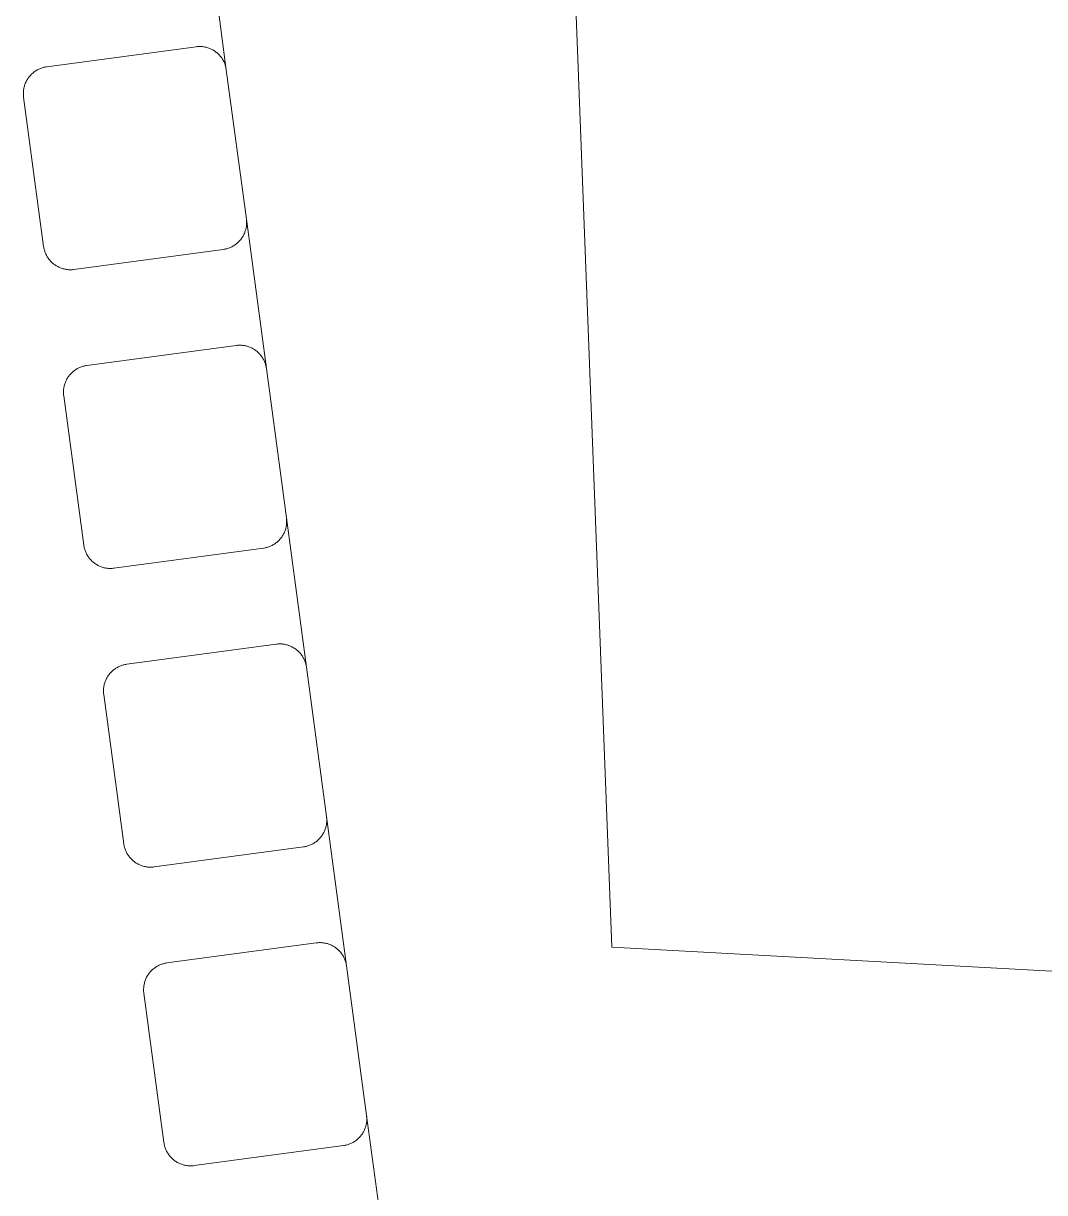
# Model space of a CAD drawing. Header units: millimetres. Extents: x -62 to 2493, y 278 to 1866.
# Drawn here: x 783.9 to 973.7, y 1415 to 1632.3 of the extents above; entities that cross this region are included whole.
import ezdxf

# ---------------------------------------------------------------- set-up
doc = ezdxf.new("R2010")
doc.units = ezdxf.units.MM
doc.layers.add('ZANO_R', color=7, linetype='Continuous', lineweight=0)

msp = doc.modelspace()

# ---------------------------------------------------------------- linework, layer by layer
at = {"layer": 'ZANO_R'}
for p, q in [((893.29, 1460.59), (883.33, 1720.56)), ((817.92, 1651.38), (821.64, 1623.63)), ((788.27, 1624.2), (816.02, 1627.92)), ((816.02, 1627.92), (816.19, 1627.94)), ((816.19, 1627.94), (816.36, 1627.96)), ((816.36, 1627.96), (816.53, 1627.96)), ((816.53, 1627.96), (816.7, 1627.97)), ((816.7, 1627.97), (816.87, 1627.96)), ((816.87, 1627.96), (817.04, 1627.95)), ((817.04, 1627.95), (817.21, 1627.94)), ((817.21, 1627.94), (817.38, 1627.92)), ((817.38, 1627.92), (817.55, 1627.89)), ((817.55, 1627.89), (817.72, 1627.86)), ((817.72, 1627.86), (817.88, 1627.82)), ((817.88, 1627.82), (818.05, 1627.78)), ((818.05, 1627.78), (818.21, 1627.73)), ((818.21, 1627.73), (818.37, 1627.67)), ((818.37, 1627.67), (818.53, 1627.61)), ((818.53, 1627.61), (818.69, 1627.55)), ((818.69, 1627.55), (818.85, 1627.47)), ((818.85, 1627.47), (819, 1627.4)), ((819, 1627.4), (819.15, 1627.32)), ((819.15, 1627.32), (819.3, 1627.23)), ((819.3, 1627.23), (819.44, 1627.14)), ((819.44, 1627.14), (819.58, 1627.04)), ((819.58, 1627.04), (819.72, 1626.94)), ((819.72, 1626.94), (819.85, 1626.83)), ((819.85, 1626.83), (819.98, 1626.72)), ((819.98, 1626.72), (820.11, 1626.61)), ((820.11, 1626.61), (820.23, 1626.49)), ((820.23, 1626.49), (820.35, 1626.37)), ((820.35, 1626.37), (820.46, 1626.24)), ((820.46, 1626.24), (820.57, 1626.11)), ((820.57, 1626.11), (820.68, 1625.97)), ((820.68, 1625.97), (820.78, 1625.84)), ((820.78, 1625.84), (820.87, 1625.7)), ((820.87, 1625.7), (820.96, 1625.55)), ((820.96, 1625.55), (821.05, 1625.4)), ((821.05, 1625.4), (821.13, 1625.25)), ((821.13, 1625.25), (821.21, 1625.1)), ((821.21, 1625.1), (821.28, 1624.94)), ((785.41, 1622.79), (785.53, 1622.91)), ((785.53, 1622.91), (785.66, 1623.02)), ((785.66, 1623.02), (785.79, 1623.13)), ((785.79, 1623.13), (785.92, 1623.24)), ((785.92, 1623.24), (786.06, 1623.34)), ((786.06, 1623.34), (786.2, 1623.43)), ((786.2, 1623.43), (786.35, 1623.52)), ((786.35, 1623.52), (786.5, 1623.61)), ((786.5, 1623.61), (786.65, 1623.69)), ((786.65, 1623.69), (786.8, 1623.77)), ((786.8, 1623.77), (786.96, 1623.84)), ((786.96, 1623.84), (787.11, 1623.9)), ((787.11, 1623.9), (787.27, 1623.96)), ((787.27, 1623.96), (787.44, 1624.01)), ((787.44, 1624.01), (787.6, 1624.06)), ((787.6, 1624.06), (787.76, 1624.1)), ((787.76, 1624.1), (787.93, 1624.14)), ((787.93, 1624.14), (788.1, 1624.17)), ((788.1, 1624.17), (788.27, 1624.2)), ((821.28, 1624.94), (821.34, 1624.79)), ((821.34, 1624.79), (821.4, 1624.63)), ((821.4, 1624.63), (821.45, 1624.46)), ((821.45, 1624.46), (821.5, 1624.3)), ((821.5, 1624.3), (821.55, 1624.13)), ((821.55, 1624.13), (821.58, 1623.97)), ((821.58, 1623.97), (821.61, 1623.8)), ((821.61, 1623.8), (821.64, 1623.63)), ((821.64, 1623.63), (825.36, 1595.88)), ((784.12, 1620.61), (784.17, 1620.77)), ((784.17, 1620.77), (784.23, 1620.93)), ((784.23, 1620.93), (784.29, 1621.09)), ((784.29, 1621.09), (784.35, 1621.25)), ((784.35, 1621.25), (784.42, 1621.4)), ((784.42, 1621.4), (784.5, 1621.56)), ((784.5, 1621.56), (784.58, 1621.71)), ((784.58, 1621.71), (784.67, 1621.85)), ((784.67, 1621.85), (784.76, 1622)), ((784.76, 1622), (784.86, 1622.14)), ((784.86, 1622.14), (784.96, 1622.28)), ((784.96, 1622.28), (785.06, 1622.41)), ((785.06, 1622.41), (785.18, 1622.54)), ((785.18, 1622.54), (785.29, 1622.67)), ((785.29, 1622.67), (785.41, 1622.79)), ((783.93, 1619.26), (783.94, 1619.43)), ((783.94, 1619.09), (783.93, 1619.26)), ((783.94, 1619.43), (783.95, 1619.6)), ((783.94, 1618.92), (783.94, 1619.09)), ((783.96, 1618.75), (783.94, 1618.92)), ((783.95, 1619.6), (783.96, 1619.77)), ((783.96, 1619.77), (783.98, 1619.94)), ((783.98, 1618.58), (783.96, 1618.75)), ((783.98, 1619.94), (784.01, 1620.11)), ((787.7, 1590.83), (783.98, 1618.58)), ((784.01, 1620.11), (784.04, 1620.28)), ((784.04, 1620.28), (784.08, 1620.44)), ((784.08, 1620.44), (784.12, 1620.61)), ((825.36, 1595.88), (825.38, 1595.71)), ((825.36, 1595.88), (829.09, 1568.13)), ((825.38, 1594.69), (825.36, 1594.52)), ((825.38, 1595.71), (825.4, 1595.54)), ((825.4, 1594.86), (825.38, 1594.69)), ((825.4, 1595.54), (825.41, 1595.37)), ((825.41, 1595.2), (825.4, 1595.03)), ((825.4, 1595.03), (825.4, 1594.86)), ((825.41, 1595.37), (825.41, 1595.2)), ((824.58, 1592.46), (824.48, 1592.32)), ((824.67, 1592.6), (824.58, 1592.46)), ((824.76, 1592.75), (824.67, 1592.6)), ((824.84, 1592.9), (824.76, 1592.75)), ((824.92, 1593.05), (824.84, 1592.9)), ((824.99, 1593.21), (824.92, 1593.05)), ((825.05, 1593.37), (824.99, 1593.21)), ((825.11, 1593.53), (825.05, 1593.37)), ((825.17, 1593.69), (825.11, 1593.53)), ((825.22, 1593.85), (825.17, 1593.69)), ((825.26, 1594.02), (825.22, 1593.85)), ((825.3, 1594.18), (825.26, 1594.02)), ((825.33, 1594.35), (825.3, 1594.18)), ((825.36, 1594.52), (825.33, 1594.35)), ((787.73, 1590.66), (787.7, 1590.83)), ((787.76, 1590.49), (787.73, 1590.66)), ((787.79, 1590.32), (787.76, 1590.49)), ((787.84, 1590.16), (787.79, 1590.32)), ((821.24, 1590.29), (821.07, 1590.26)), ((821.41, 1590.32), (821.24, 1590.29)), ((821.58, 1590.35), (821.41, 1590.32)), ((821.74, 1590.4), (821.58, 1590.35)), ((821.91, 1590.44), (821.74, 1590.4)), ((822.07, 1590.5), (821.91, 1590.44)), ((822.23, 1590.56), (822.07, 1590.5)), ((822.39, 1590.62), (822.23, 1590.56)), ((822.54, 1590.69), (822.39, 1590.62)), ((822.69, 1590.77), (822.54, 1590.69)), ((822.84, 1590.85), (822.69, 1590.77)), ((822.99, 1590.93), (822.84, 1590.85)), ((823.14, 1591.03), (822.99, 1590.93)), ((823.28, 1591.12), (823.14, 1591.03)), ((823.42, 1591.22), (823.28, 1591.12)), ((823.55, 1591.33), (823.42, 1591.22)), ((823.68, 1591.44), (823.55, 1591.33)), ((823.81, 1591.55), (823.68, 1591.44)), ((823.93, 1591.67), (823.81, 1591.55)), ((824.05, 1591.79), (823.93, 1591.67)), ((824.17, 1591.92), (824.05, 1591.79)), ((824.28, 1592.05), (824.17, 1591.92)), ((824.38, 1592.18), (824.28, 1592.05)), ((824.48, 1592.32), (824.38, 1592.18)), ((787.89, 1589.99), (787.84, 1590.16)), ((787.94, 1589.83), (787.89, 1589.99)), ((788, 1589.67), (787.94, 1589.83)), ((788.06, 1589.51), (788, 1589.67)), ((788.13, 1589.36), (788.06, 1589.51)), ((788.21, 1589.21), (788.13, 1589.36)), ((788.29, 1589.06), (788.21, 1589.21)), ((788.38, 1588.91), (788.29, 1589.06)), ((788.47, 1588.76), (788.38, 1588.91)), ((788.56, 1588.62), (788.47, 1588.76)), ((788.66, 1588.48), (788.56, 1588.62)), ((788.77, 1588.35), (788.66, 1588.48)), ((788.88, 1588.22), (788.77, 1588.35)), ((788.99, 1588.09), (788.88, 1588.22)), ((821.07, 1590.26), (793.32, 1586.54)), ((789.11, 1587.97), (788.99, 1588.09)), ((789.23, 1587.85), (789.11, 1587.97)), ((789.36, 1587.73), (789.23, 1587.85)), ((789.49, 1587.62), (789.36, 1587.73)), ((789.62, 1587.52), (789.49, 1587.62)), ((789.76, 1587.42), (789.62, 1587.52)), ((789.9, 1587.32), (789.76, 1587.42)), ((790.04, 1587.23), (789.9, 1587.32)), ((790.19, 1587.14), (790.04, 1587.23)), ((790.34, 1587.06), (790.19, 1587.14)), ((790.49, 1586.98), (790.34, 1587.06)), ((790.65, 1586.91), (790.49, 1586.98)), ((790.81, 1586.85), (790.65, 1586.91)), ((790.97, 1586.79), (790.81, 1586.85)), ((791.13, 1586.73), (790.97, 1586.79)), ((791.29, 1586.68), (791.13, 1586.73)), ((791.46, 1586.64), (791.29, 1586.68)), ((791.62, 1586.6), (791.46, 1586.64)), ((791.79, 1586.57), (791.62, 1586.6)), ((791.96, 1586.54), (791.79, 1586.57)), ((792.13, 1586.52), (791.96, 1586.54)), ((792.3, 1586.5), (792.13, 1586.52)), ((792.47, 1586.5), (792.3, 1586.5)), ((792.64, 1586.49), (792.47, 1586.5)), ((792.81, 1586.49), (792.64, 1586.49)), ((792.98, 1586.5), (792.81, 1586.49)), ((793.15, 1586.52), (792.98, 1586.5)), ((793.32, 1586.54), (793.15, 1586.52)), ((795.72, 1568.7), (823.47, 1572.42)), ((823.47, 1572.42), (823.64, 1572.44)), ((823.64, 1572.44), (823.81, 1572.45)), ((823.81, 1572.45), (823.98, 1572.46)), ((823.98, 1572.46), (824.15, 1572.46)), ((824.15, 1572.46), (824.32, 1572.46)), ((824.32, 1572.46), (824.49, 1572.45)), ((824.49, 1572.45), (824.66, 1572.44)), ((824.66, 1572.44), (824.83, 1572.42)), ((824.83, 1572.42), (825, 1572.39)), ((825, 1572.39), (825.16, 1572.36)), ((825.16, 1572.36), (825.33, 1572.32)), ((825.33, 1572.32), (825.5, 1572.27)), ((825.5, 1572.27), (825.66, 1572.22)), ((825.66, 1572.22), (825.82, 1572.17)), ((825.82, 1572.17), (825.98, 1572.11)), ((825.98, 1572.11), (826.14, 1572.04)), ((826.14, 1572.04), (826.29, 1571.97)), ((826.29, 1571.97), (826.45, 1571.9)), ((826.45, 1571.9), (826.6, 1571.81)), ((826.6, 1571.81), (826.74, 1571.73)), ((826.74, 1571.73), (826.89, 1571.64)), ((826.89, 1571.64), (827.03, 1571.54)), ((827.03, 1571.54), (827.17, 1571.44)), ((827.17, 1571.44), (827.3, 1571.33)), ((827.3, 1571.33), (827.43, 1571.22)), ((827.43, 1571.22), (827.56, 1571.11)), ((827.56, 1571.11), (827.68, 1570.99)), ((827.68, 1570.99), (827.8, 1570.86)), ((827.8, 1570.86), (827.91, 1570.74)), ((827.91, 1570.74), (828.02, 1570.61)), ((795.05, 1568.56), (795.21, 1568.6)), ((795.21, 1568.6), (795.38, 1568.64)), ((795.38, 1568.64), (795.55, 1568.67)), ((795.55, 1568.67), (795.72, 1568.7)), ((828.02, 1570.61), (828.13, 1570.47)), ((828.13, 1570.47), (828.23, 1570.33)), ((828.23, 1570.33), (828.32, 1570.19)), ((828.32, 1570.19), (828.41, 1570.05)), ((828.41, 1570.05), (828.5, 1569.9)), ((828.5, 1569.9), (828.58, 1569.75)), ((828.58, 1569.75), (828.65, 1569.6)), ((828.65, 1569.6), (828.72, 1569.44)), ((828.72, 1569.44), (828.79, 1569.28)), ((828.79, 1569.28), (828.85, 1569.12)), ((828.85, 1569.12), (828.9, 1568.96)), ((828.9, 1568.96), (828.95, 1568.8)), ((828.95, 1568.8), (828.99, 1568.63)), ((828.99, 1568.63), (829.03, 1568.47)), ((792.12, 1566.35), (792.21, 1566.5)), ((792.21, 1566.5), (792.3, 1566.64)), ((792.3, 1566.64), (792.41, 1566.77)), ((792.41, 1566.77), (792.51, 1566.91)), ((792.51, 1566.91), (792.62, 1567.04)), ((792.62, 1567.04), (792.74, 1567.16)), ((792.74, 1567.16), (792.86, 1567.29)), ((792.86, 1567.29), (792.98, 1567.41)), ((792.98, 1567.41), (793.11, 1567.52)), ((793.11, 1567.52), (793.24, 1567.63)), ((793.24, 1567.63), (793.37, 1567.73)), ((793.37, 1567.73), (793.51, 1567.83)), ((793.51, 1567.83), (793.65, 1567.93)), ((793.65, 1567.93), (793.8, 1568.02)), ((793.8, 1568.02), (793.94, 1568.11)), ((793.94, 1568.11), (794.09, 1568.19)), ((794.09, 1568.19), (794.25, 1568.26)), ((794.25, 1568.26), (794.4, 1568.33)), ((794.4, 1568.33), (794.56, 1568.4)), ((794.56, 1568.4), (794.72, 1568.46)), ((794.72, 1568.46), (794.88, 1568.51)), ((794.88, 1568.51), (795.05, 1568.56)), ((829.03, 1568.47), (829.06, 1568.3)), ((829.06, 1568.3), (829.09, 1568.13)), ((829.09, 1568.13), (832.81, 1540.38)), ((791.39, 1564.1), (791.41, 1564.27)), ((791.41, 1564.27), (791.43, 1564.44)), ((791.43, 1564.44), (791.46, 1564.61)), ((791.46, 1564.61), (791.49, 1564.77)), ((791.49, 1564.77), (791.53, 1564.94)), ((791.53, 1564.94), (791.57, 1565.1)), ((791.57, 1565.1), (791.62, 1565.27)), ((791.62, 1565.27), (791.67, 1565.43)), ((791.67, 1565.43), (791.73, 1565.59)), ((791.73, 1565.59), (791.8, 1565.75)), ((791.8, 1565.75), (791.87, 1565.9)), ((791.87, 1565.9), (791.95, 1566.05)), ((791.95, 1566.05), (792.03, 1566.2)), ((792.03, 1566.2), (792.12, 1566.35)), ((791.38, 1563.93), (791.39, 1564.1)), ((791.38, 1563.76), (791.38, 1563.93)), ((791.38, 1563.59), (791.38, 1563.76)), ((791.39, 1563.42), (791.38, 1563.59)), ((791.4, 1563.24), (791.39, 1563.42)), ((791.42, 1563.08), (791.4, 1563.24)), ((795.15, 1535.32), (791.42, 1563.08)), ((832.81, 1540.38), (836.53, 1512.63)), ((832.81, 1540.38), (832.83, 1540.21)), ((832.62, 1538.18), (832.56, 1538.02)), ((832.67, 1538.35), (832.62, 1538.18)), ((832.71, 1538.51), (832.67, 1538.35)), ((832.75, 1538.68), (832.71, 1538.51)), ((832.78, 1538.85), (832.75, 1538.68)), ((832.81, 1539.02), (832.78, 1538.85)), ((832.83, 1539.19), (832.81, 1539.02)), ((832.83, 1540.21), (832.84, 1540.04)), ((832.84, 1539.36), (832.83, 1539.19)), ((832.84, 1540.04), (832.85, 1539.87)), ((832.85, 1539.53), (832.84, 1539.36)), ((832.85, 1539.87), (832.85, 1539.7)), ((832.85, 1539.7), (832.85, 1539.53)), ((831.26, 1536.05), (831.13, 1535.93)), ((831.38, 1536.17), (831.26, 1536.05)), ((831.5, 1536.29), (831.38, 1536.17)), ((831.61, 1536.41), (831.5, 1536.29)), ((831.72, 1536.54), (831.61, 1536.41)), ((831.83, 1536.68), (831.72, 1536.54)), ((831.93, 1536.82), (831.83, 1536.68)), ((832.03, 1536.96), (831.93, 1536.82)), ((832.12, 1537.1), (832.03, 1536.96)), ((832.21, 1537.25), (832.12, 1537.1)), ((832.29, 1537.4), (832.21, 1537.25)), ((832.36, 1537.55), (832.29, 1537.4)), ((832.43, 1537.71), (832.36, 1537.55)), ((832.5, 1537.86), (832.43, 1537.71)), ((832.56, 1538.02), (832.5, 1537.86)), ((795.17, 1535.16), (795.15, 1535.32)), ((795.2, 1534.99), (795.17, 1535.16)), ((795.24, 1534.82), (795.2, 1534.99)), ((795.28, 1534.66), (795.24, 1534.82)), ((795.33, 1534.49), (795.28, 1534.66)), ((795.39, 1534.33), (795.33, 1534.49)), ((795.45, 1534.17), (795.39, 1534.33)), ((795.51, 1534.01), (795.45, 1534.17)), ((795.58, 1533.86), (795.51, 1534.01)), ((795.66, 1533.7), (795.58, 1533.86)), ((828.52, 1534.76), (800.77, 1531.03)), ((828.69, 1534.78), (828.52, 1534.76)), ((828.86, 1534.81), (828.69, 1534.78)), ((829.02, 1534.85), (828.86, 1534.81)), ((829.19, 1534.89), (829.02, 1534.85)), ((829.35, 1534.94), (829.19, 1534.89)), ((829.51, 1535), (829.35, 1534.94)), ((829.67, 1535.06), (829.51, 1535)), ((829.83, 1535.12), (829.67, 1535.06)), ((829.99, 1535.19), (829.83, 1535.12)), ((830.14, 1535.27), (829.99, 1535.19)), ((830.29, 1535.35), (830.14, 1535.27)), ((830.44, 1535.43), (830.29, 1535.35)), ((830.58, 1535.52), (830.44, 1535.43)), ((830.73, 1535.62), (830.58, 1535.52)), ((830.86, 1535.72), (830.73, 1535.62)), ((831, 1535.82), (830.86, 1535.72)), ((831.13, 1535.93), (831, 1535.82)), ((795.74, 1533.55), (795.66, 1533.7)), ((795.82, 1533.4), (795.74, 1533.55)), ((795.91, 1533.26), (795.82, 1533.4)), ((796.01, 1533.12), (795.91, 1533.26)), ((796.11, 1532.98), (796.01, 1533.12)), ((796.21, 1532.85), (796.11, 1532.98)), ((796.32, 1532.72), (796.21, 1532.85)), ((796.44, 1532.59), (796.32, 1532.72)), ((796.56, 1532.46), (796.44, 1532.59)), ((796.68, 1532.35), (796.56, 1532.46)), ((796.81, 1532.23), (796.68, 1532.35)), ((796.94, 1532.12), (796.81, 1532.23)), ((797.07, 1532.01), (796.94, 1532.12)), ((797.21, 1531.91), (797.07, 1532.01)), ((797.35, 1531.82), (797.21, 1531.91)), ((797.49, 1531.73), (797.35, 1531.82)), ((797.64, 1531.64), (797.49, 1531.73)), ((797.79, 1531.56), (797.64, 1531.64)), ((797.94, 1531.48), (797.79, 1531.56)), ((798.1, 1531.41), (797.94, 1531.48)), ((798.25, 1531.34), (798.1, 1531.41)), ((798.41, 1531.28), (798.25, 1531.34)), ((798.58, 1531.23), (798.41, 1531.28)), ((798.74, 1531.18), (798.58, 1531.23)), ((798.9, 1531.13), (798.74, 1531.18)), ((799.07, 1531.1), (798.9, 1531.13)), ((799.24, 1531.06), (799.07, 1531.1)), ((799.41, 1531.04), (799.24, 1531.06)), ((799.58, 1531.02), (799.41, 1531.04)), ((799.75, 1531), (799.58, 1531.02)), ((799.92, 1530.99), (799.75, 1531)), ((800.09, 1530.99), (799.92, 1530.99)), ((800.26, 1530.99), (800.09, 1530.99)), ((800.43, 1531), (800.26, 1530.99)), ((800.6, 1531.01), (800.43, 1531)), ((800.77, 1531.03), (800.6, 1531.01)), ((803.16, 1513.19), (830.91, 1516.92)), ((830.91, 1516.92), (831.08, 1516.94)), ((831.08, 1516.94), (831.25, 1516.95)), ((831.25, 1516.95), (831.42, 1516.96)), ((831.42, 1516.96), (831.59, 1516.96)), ((831.59, 1516.96), (831.77, 1516.96)), ((831.77, 1516.96), (831.94, 1516.95)), ((831.94, 1516.95), (832.11, 1516.93)), ((832.11, 1516.93), (832.28, 1516.91)), ((832.28, 1516.91), (832.44, 1516.89)), ((832.44, 1516.89), (832.61, 1516.85)), ((832.61, 1516.85), (832.78, 1516.82)), ((832.78, 1516.82), (832.94, 1516.77)), ((832.94, 1516.77), (833.11, 1516.72)), ((833.11, 1516.72), (833.27, 1516.67)), ((833.27, 1516.67), (833.43, 1516.61)), ((833.43, 1516.61), (833.59, 1516.54)), ((833.59, 1516.54), (833.74, 1516.47)), ((833.74, 1516.47), (833.89, 1516.39)), ((833.89, 1516.39), (834.04, 1516.31)), ((834.04, 1516.31), (834.19, 1516.22)), ((834.19, 1516.22), (834.33, 1516.13)), ((834.33, 1516.13), (834.47, 1516.04)), ((834.47, 1516.04), (834.61, 1515.94)), ((834.61, 1515.94), (834.75, 1515.83)), ((834.75, 1515.83), (834.88, 1515.72)), ((834.88, 1515.72), (835, 1515.6)), ((835, 1515.6), (835.13, 1515.49)), ((835.13, 1515.49), (835.24, 1515.36)), ((835.24, 1515.36), (835.36, 1515.24)), ((835.36, 1515.24), (835.47, 1515.1)), ((835.47, 1515.1), (835.57, 1514.97)), ((835.57, 1514.97), (835.67, 1514.83)), ((835.67, 1514.83), (835.77, 1514.69)), ((835.77, 1514.69), (835.86, 1514.55)), ((835.86, 1514.55), (835.94, 1514.4)), ((835.94, 1514.4), (836.03, 1514.25)), ((836.03, 1514.25), (836.1, 1514.09)), ((800.55, 1512.02), (800.68, 1512.13)), ((800.68, 1512.13), (800.82, 1512.23)), ((800.82, 1512.23), (800.96, 1512.33)), ((800.96, 1512.33), (801.1, 1512.43)), ((801.1, 1512.43), (801.24, 1512.52)), ((801.24, 1512.52), (801.39, 1512.6)), ((801.39, 1512.6), (801.54, 1512.68)), ((801.54, 1512.68), (801.69, 1512.76)), ((801.69, 1512.76), (801.85, 1512.83)), ((801.85, 1512.83), (802.01, 1512.89)), ((802.01, 1512.89), (802.17, 1512.95)), ((802.17, 1512.95), (802.33, 1513.01)), ((802.33, 1513.01), (802.49, 1513.06)), ((802.49, 1513.06), (802.66, 1513.1)), ((802.66, 1513.1), (802.83, 1513.14)), ((802.83, 1513.14), (802.99, 1513.17)), ((802.99, 1513.17), (803.16, 1513.19)), ((836.1, 1514.09), (836.17, 1513.94)), ((836.17, 1513.94), (836.24, 1513.78)), ((836.24, 1513.78), (836.29, 1513.62)), ((836.29, 1513.62), (836.35, 1513.46)), ((836.35, 1513.46), (836.4, 1513.29)), ((836.4, 1513.29), (836.44, 1513.13)), ((836.44, 1513.13), (836.48, 1512.96)), ((836.48, 1512.96), (836.51, 1512.79)), ((836.51, 1512.79), (836.53, 1512.63)), ((836.53, 1512.63), (840.26, 1484.87)), ((799.07, 1509.77), (799.12, 1509.93)), ((799.12, 1509.93), (799.18, 1510.09)), ((799.18, 1510.09), (799.25, 1510.24)), ((799.25, 1510.24), (799.32, 1510.4)), ((799.32, 1510.4), (799.4, 1510.55)), ((799.4, 1510.55), (799.48, 1510.7)), ((799.48, 1510.7), (799.56, 1510.85)), ((799.56, 1510.85), (799.65, 1510.99)), ((799.65, 1510.99), (799.75, 1511.13)), ((799.75, 1511.13), (799.85, 1511.27)), ((799.85, 1511.27), (799.96, 1511.41)), ((799.96, 1511.41), (800.07, 1511.54)), ((800.07, 1511.54), (800.18, 1511.66)), ((800.18, 1511.66), (800.3, 1511.78)), ((800.3, 1511.78), (800.43, 1511.9)), ((800.43, 1511.9), (800.55, 1512.02)), ((798.83, 1508.42), (798.84, 1508.59)), ((798.83, 1508.25), (798.83, 1508.42)), ((798.83, 1508.08), (798.83, 1508.25)), ((798.84, 1507.91), (798.83, 1508.08)), ((798.84, 1508.59), (798.85, 1508.76)), ((798.85, 1507.74), (798.84, 1507.91)), ((798.85, 1508.76), (798.88, 1508.93)), ((798.87, 1507.57), (798.85, 1507.74)), ((798.88, 1508.93), (798.9, 1509.1)), ((798.9, 1509.1), (798.93, 1509.27)), ((798.93, 1509.27), (798.97, 1509.44)), ((798.97, 1509.44), (799.02, 1509.6)), ((799.02, 1509.6), (799.07, 1509.77)), ((802.59, 1479.82), (798.87, 1507.57)), ((840.26, 1484.87), (840.28, 1484.71)), ((840.26, 1484.87), (843.98, 1457.12)), ((840.29, 1483.85), (840.27, 1483.68)), ((840.28, 1484.71), (840.29, 1484.54)), ((840.29, 1484.54), (840.3, 1484.36)), ((840.3, 1484.02), (840.29, 1483.85)), ((840.3, 1484.36), (840.3, 1484.19)), ((840.3, 1484.19), (840.3, 1484.02)), ((839.65, 1481.75), (839.57, 1481.6)), ((839.73, 1481.9), (839.65, 1481.75)), ((839.81, 1482.05), (839.73, 1481.9)), ((839.88, 1482.2), (839.81, 1482.05)), ((839.95, 1482.36), (839.88, 1482.2)), ((840.01, 1482.52), (839.95, 1482.36)), ((840.06, 1482.68), (840.01, 1482.52)), ((840.11, 1482.85), (840.06, 1482.68)), ((840.16, 1483.01), (840.11, 1482.85)), ((840.19, 1483.18), (840.16, 1483.01)), ((840.23, 1483.34), (840.19, 1483.18)), ((840.25, 1483.51), (840.23, 1483.34)), ((840.27, 1483.68), (840.25, 1483.51)), ((802.62, 1479.65), (802.59, 1479.82)), ((802.65, 1479.48), (802.62, 1479.65)), ((836.96, 1479.49), (836.8, 1479.44)), ((837.12, 1479.55), (836.96, 1479.49)), ((837.28, 1479.62), (837.12, 1479.55)), ((837.43, 1479.69), (837.28, 1479.62)), ((837.59, 1479.76), (837.43, 1479.69)), ((837.74, 1479.84), (837.59, 1479.76)), ((837.89, 1479.93), (837.74, 1479.84)), ((838.03, 1480.02), (837.89, 1479.93)), ((838.17, 1480.12), (838.03, 1480.02)), ((838.31, 1480.22), (838.17, 1480.12)), ((838.44, 1480.32), (838.31, 1480.22)), ((838.58, 1480.43), (838.44, 1480.32)), ((838.7, 1480.54), (838.58, 1480.43)), ((838.83, 1480.66), (838.7, 1480.54)), ((838.95, 1480.79), (838.83, 1480.66)), ((839.06, 1480.91), (838.95, 1480.79)), ((839.17, 1481.04), (839.06, 1480.91)), ((839.28, 1481.18), (839.17, 1481.04)), ((839.38, 1481.31), (839.28, 1481.18)), ((839.47, 1481.45), (839.38, 1481.31)), ((839.57, 1481.6), (839.47, 1481.45)), ((802.69, 1479.32), (802.65, 1479.48)), ((802.73, 1479.15), (802.69, 1479.32)), ((802.78, 1478.99), (802.73, 1479.15)), ((802.83, 1478.83), (802.78, 1478.99)), ((802.89, 1478.67), (802.83, 1478.83)), ((802.96, 1478.51), (802.89, 1478.67)), ((803.03, 1478.35), (802.96, 1478.51)), ((803.1, 1478.2), (803.03, 1478.35)), ((803.18, 1478.05), (803.1, 1478.2)), ((803.27, 1477.9), (803.18, 1478.05)), ((803.36, 1477.76), (803.27, 1477.9)), ((803.46, 1477.62), (803.36, 1477.76)), ((803.56, 1477.48), (803.46, 1477.62)), ((803.66, 1477.34), (803.56, 1477.48)), ((803.77, 1477.21), (803.66, 1477.34)), ((835.97, 1479.25), (808.22, 1475.53)), ((836.14, 1479.28), (835.97, 1479.25)), ((836.3, 1479.31), (836.14, 1479.28)), ((836.47, 1479.35), (836.3, 1479.31)), ((836.64, 1479.39), (836.47, 1479.35)), ((836.8, 1479.44), (836.64, 1479.39)), ((803.89, 1477.09), (803.77, 1477.21)), ((804, 1476.96), (803.89, 1477.09)), ((804.13, 1476.84), (804, 1476.96)), ((804.25, 1476.73), (804.13, 1476.84)), ((804.38, 1476.62), (804.25, 1476.73)), ((804.52, 1476.51), (804.38, 1476.62)), ((804.65, 1476.41), (804.52, 1476.51)), ((804.79, 1476.31), (804.65, 1476.41)), ((804.94, 1476.22), (804.79, 1476.31)), ((805.09, 1476.14), (804.94, 1476.22)), ((805.24, 1476.05), (805.09, 1476.14)), ((805.39, 1475.98), (805.24, 1476.05)), ((805.54, 1475.91), (805.39, 1475.98)), ((805.7, 1475.84), (805.54, 1475.91)), ((805.86, 1475.78), (805.7, 1475.84)), ((806.02, 1475.73), (805.86, 1475.78)), ((806.19, 1475.68), (806.02, 1475.73)), ((806.35, 1475.63), (806.19, 1475.68)), ((806.52, 1475.59), (806.35, 1475.63)), ((806.69, 1475.56), (806.52, 1475.59)), ((806.85, 1475.54), (806.69, 1475.56)), ((807.02, 1475.51), (806.85, 1475.54)), ((807.19, 1475.5), (807.02, 1475.51)), ((807.36, 1475.49), (807.19, 1475.5)), ((807.53, 1475.49), (807.36, 1475.49)), ((807.71, 1475.49), (807.53, 1475.49)), ((807.88, 1475.5), (807.71, 1475.49)), ((808.05, 1475.51), (807.88, 1475.5)), ((808.22, 1475.53), (808.05, 1475.51)), ((810.61, 1457.69), (838.36, 1461.41)), ((838.36, 1461.41), (838.53, 1461.43)), ((838.53, 1461.43), (838.7, 1461.45)), ((838.7, 1461.45), (838.87, 1461.46)), ((838.87, 1461.46), (839.04, 1461.46)), ((839.04, 1461.46), (839.21, 1461.46)), ((839.21, 1461.46), (839.38, 1461.45)), ((839.38, 1461.45), (839.55, 1461.43)), ((839.55, 1461.43), (839.72, 1461.41)), ((839.72, 1461.41), (839.89, 1461.38)), ((839.89, 1461.38), (840.06, 1461.35)), ((840.06, 1461.35), (840.22, 1461.31)), ((840.22, 1461.31), (840.39, 1461.27)), ((840.39, 1461.27), (840.55, 1461.22)), ((840.55, 1461.22), (840.71, 1461.16)), ((840.71, 1461.16), (840.87, 1461.1)), ((840.87, 1461.1), (841.03, 1461.04)), ((841.03, 1461.04), (841.19, 1460.97)), ((841.19, 1460.97), (841.34, 1460.89)), ((841.34, 1460.89), (841.49, 1460.81)), ((841.49, 1460.81), (841.64, 1460.72)), ((841.64, 1460.72), (841.78, 1460.63)), ((841.78, 1460.63), (841.92, 1460.53)), ((841.92, 1460.53), (842.06, 1460.43)), ((842.06, 1460.43), (842.19, 1460.33)), ((842.19, 1460.33), (842.32, 1460.22)), ((842.32, 1460.22), (842.45, 1460.1)), ((842.45, 1460.1), (842.57, 1459.98)), ((842.57, 1459.98), (842.69, 1459.86)), ((1026.81, 1453.37), (893.29, 1460.59)), ((842.69, 1459.86), (842.8, 1459.73)), ((842.8, 1459.73), (842.91, 1459.6)), ((842.91, 1459.6), (843.02, 1459.47)), ((843.02, 1459.47), (843.12, 1459.33)), ((843.12, 1459.33), (843.22, 1459.19)), ((843.22, 1459.19), (843.31, 1459.04)), ((843.31, 1459.04), (843.39, 1458.9)), ((843.39, 1458.9), (843.47, 1458.74)), ((843.47, 1458.74), (843.55, 1458.59)), ((843.55, 1458.59), (843.62, 1458.44)), ((843.62, 1458.44), (843.68, 1458.28)), ((843.68, 1458.28), (843.74, 1458.12)), ((843.74, 1458.12), (843.8, 1457.96)), ((843.8, 1457.96), (843.84, 1457.79)), ((843.84, 1457.79), (843.89, 1457.63)), ((807.1, 1455.49), (807.2, 1455.63)), ((807.2, 1455.63), (807.3, 1455.77)), ((807.3, 1455.77), (807.41, 1455.9)), ((807.41, 1455.9), (807.52, 1456.03)), ((807.52, 1456.03), (807.63, 1456.16)), ((807.63, 1456.16), (807.75, 1456.28)), ((807.75, 1456.28), (807.87, 1456.4)), ((807.87, 1456.4), (808, 1456.51)), ((808, 1456.51), (808.13, 1456.62)), ((808.13, 1456.62), (808.27, 1456.73)), ((808.27, 1456.73), (808.4, 1456.83)), ((808.4, 1456.83), (808.55, 1456.92)), ((808.55, 1456.92), (808.69, 1457.02)), ((808.69, 1457.02), (808.84, 1457.1)), ((808.84, 1457.1), (808.99, 1457.18)), ((808.99, 1457.18), (809.14, 1457.26)), ((809.14, 1457.26), (809.3, 1457.33)), ((809.3, 1457.33), (809.45, 1457.39)), ((809.45, 1457.39), (809.61, 1457.45)), ((809.61, 1457.45), (809.78, 1457.51)), ((809.78, 1457.51), (809.94, 1457.55)), ((809.94, 1457.55), (810.11, 1457.6)), ((810.11, 1457.6), (810.27, 1457.63)), ((810.27, 1457.63), (810.44, 1457.67)), ((810.44, 1457.67), (810.61, 1457.69)), ((843.89, 1457.63), (843.92, 1457.46)), ((843.92, 1457.46), (843.96, 1457.29)), ((843.96, 1457.29), (843.98, 1457.12)), ((843.98, 1457.12), (847.7, 1429.37)), ((806.3, 1453.26), (806.32, 1453.43)), ((806.32, 1453.43), (806.35, 1453.6)), ((806.35, 1453.6), (806.38, 1453.77)), ((806.38, 1453.77), (806.42, 1453.93)), ((806.42, 1453.93), (806.46, 1454.1)), ((806.46, 1454.1), (806.51, 1454.26)), ((806.51, 1454.26), (806.57, 1454.42)), ((806.57, 1454.42), (806.63, 1454.58)), ((806.63, 1454.58), (806.69, 1454.74)), ((806.69, 1454.74), (806.77, 1454.9)), ((806.77, 1454.9), (806.84, 1455.05)), ((806.84, 1455.05), (806.92, 1455.2)), ((806.92, 1455.2), (807.01, 1455.35)), ((807.01, 1455.35), (807.1, 1455.49)), ((806.27, 1452.75), (806.28, 1452.92)), ((806.28, 1452.58), (806.27, 1452.75)), ((806.28, 1452.92), (806.29, 1453.09)), ((806.28, 1452.41), (806.28, 1452.58)), ((806.3, 1452.24), (806.28, 1452.41)), ((806.29, 1453.09), (806.3, 1453.26)), ((806.32, 1452.07), (806.3, 1452.24)), ((810.04, 1424.32), (806.32, 1452.07)), ((847.6, 1427.51), (847.56, 1427.34)), ((847.64, 1427.67), (847.6, 1427.51)), ((847.67, 1427.84), (847.64, 1427.67)), ((847.7, 1428.01), (847.67, 1427.84)), ((847.7, 1429.37), (847.72, 1429.2)), ((847.7, 1429.37), (852.32, 1394.97)), ((847.72, 1428.18), (847.7, 1428.01)), ((847.72, 1429.2), (847.74, 1429.03)), ((847.74, 1428.35), (847.72, 1428.18)), ((847.74, 1429.03), (847.75, 1428.86)), ((847.75, 1428.52), (847.74, 1428.35)), ((847.75, 1428.86), (847.75, 1428.69)), ((847.75, 1428.69), (847.75, 1428.52)), ((846.39, 1425.28), (846.27, 1425.16)), ((846.51, 1425.41), (846.39, 1425.28)), ((846.62, 1425.54), (846.51, 1425.41)), ((846.72, 1425.67), (846.62, 1425.54)), ((846.82, 1425.81), (846.72, 1425.67)), ((846.92, 1425.95), (846.82, 1425.81)), ((847.01, 1426.1), (846.92, 1425.95)), ((847.1, 1426.24), (847.01, 1426.1)), ((847.18, 1426.39), (847.1, 1426.24)), ((847.26, 1426.55), (847.18, 1426.39)), ((847.33, 1426.7), (847.26, 1426.55)), ((847.39, 1426.86), (847.33, 1426.7)), ((847.45, 1427.02), (847.39, 1426.86)), ((847.51, 1427.18), (847.45, 1427.02)), ((847.56, 1427.34), (847.51, 1427.18)), ((810.07, 1424.15), (810.04, 1424.32)), ((810.1, 1423.98), (810.07, 1424.15)), ((810.14, 1423.82), (810.1, 1423.98)), ((810.18, 1423.65), (810.14, 1423.82)), ((810.23, 1423.49), (810.18, 1423.65)), ((810.28, 1423.32), (810.23, 1423.49)), ((810.34, 1423.16), (810.28, 1423.32)), ((810.41, 1423.01), (810.34, 1423.16)), ((810.48, 1422.85), (810.41, 1423.01)), ((843.41, 1423.75), (815.66, 1420.03)), ((843.58, 1423.78), (843.41, 1423.75)), ((843.75, 1423.81), (843.58, 1423.78)), ((843.92, 1423.85), (843.75, 1423.81)), ((844.08, 1423.89), (843.92, 1423.85)), ((844.25, 1423.94), (844.08, 1423.89)), ((844.41, 1423.99), (844.25, 1423.94)), ((844.57, 1424.05), (844.41, 1423.99)), ((844.73, 1424.11), (844.57, 1424.05)), ((844.88, 1424.18), (844.73, 1424.11)), ((845.03, 1424.26), (844.88, 1424.18)), ((845.19, 1424.34), (845.03, 1424.26)), ((845.33, 1424.43), (845.19, 1424.34)), ((845.48, 1424.52), (845.33, 1424.43)), ((845.62, 1424.61), (845.48, 1424.52)), ((845.76, 1424.71), (845.62, 1424.61)), ((845.89, 1424.82), (845.76, 1424.71)), ((846.02, 1424.93), (845.89, 1424.82)), ((846.15, 1425.04), (846.02, 1424.93)), ((846.27, 1425.16), (846.15, 1425.04)), ((810.55, 1422.7), (810.48, 1422.85)), ((810.63, 1422.55), (810.55, 1422.7)), ((810.72, 1422.4), (810.63, 1422.55)), ((810.81, 1422.25), (810.72, 1422.4)), ((810.9, 1422.11), (810.81, 1422.25)), ((811, 1421.98), (810.9, 1422.11)), ((811.11, 1421.84), (811, 1421.98)), ((811.22, 1421.71), (811.11, 1421.84)), ((811.33, 1421.58), (811.22, 1421.71)), ((811.45, 1421.46), (811.33, 1421.58)), ((811.57, 1421.34), (811.45, 1421.46)), ((811.7, 1421.23), (811.57, 1421.34)), ((811.83, 1421.12), (811.7, 1421.23)), ((811.96, 1421.01), (811.83, 1421.12)), ((812.1, 1420.91), (811.96, 1421.01)), ((812.24, 1420.81), (812.1, 1420.91)), ((812.39, 1420.72), (812.24, 1420.81)), ((812.53, 1420.63), (812.39, 1420.72)), ((812.68, 1420.55), (812.53, 1420.63)), ((812.84, 1420.48), (812.68, 1420.55)), ((812.99, 1420.4), (812.84, 1420.48)), ((813.15, 1420.34), (812.99, 1420.4)), ((813.31, 1420.28), (813.15, 1420.34)), ((813.47, 1420.22), (813.31, 1420.28)), ((813.63, 1420.17), (813.47, 1420.22)), ((813.8, 1420.13), (813.63, 1420.17)), ((813.96, 1420.09), (813.8, 1420.13)), ((814.13, 1420.06), (813.96, 1420.09)), ((814.3, 1420.03), (814.13, 1420.06)), ((814.47, 1420.01), (814.3, 1420.03)), ((814.64, 1420), (814.47, 1420.01)), ((814.81, 1419.99), (814.64, 1420)), ((814.98, 1419.98), (814.81, 1419.99)), ((815.15, 1419.99), (814.98, 1419.98)), ((815.32, 1419.99), (815.15, 1419.99)), ((815.49, 1420.01), (815.32, 1419.99)), ((815.66, 1420.03), (815.49, 1420.01))]:
    msp.add_line(p, q, dxfattribs=at)

doc.saveas('drawing.dxf')
